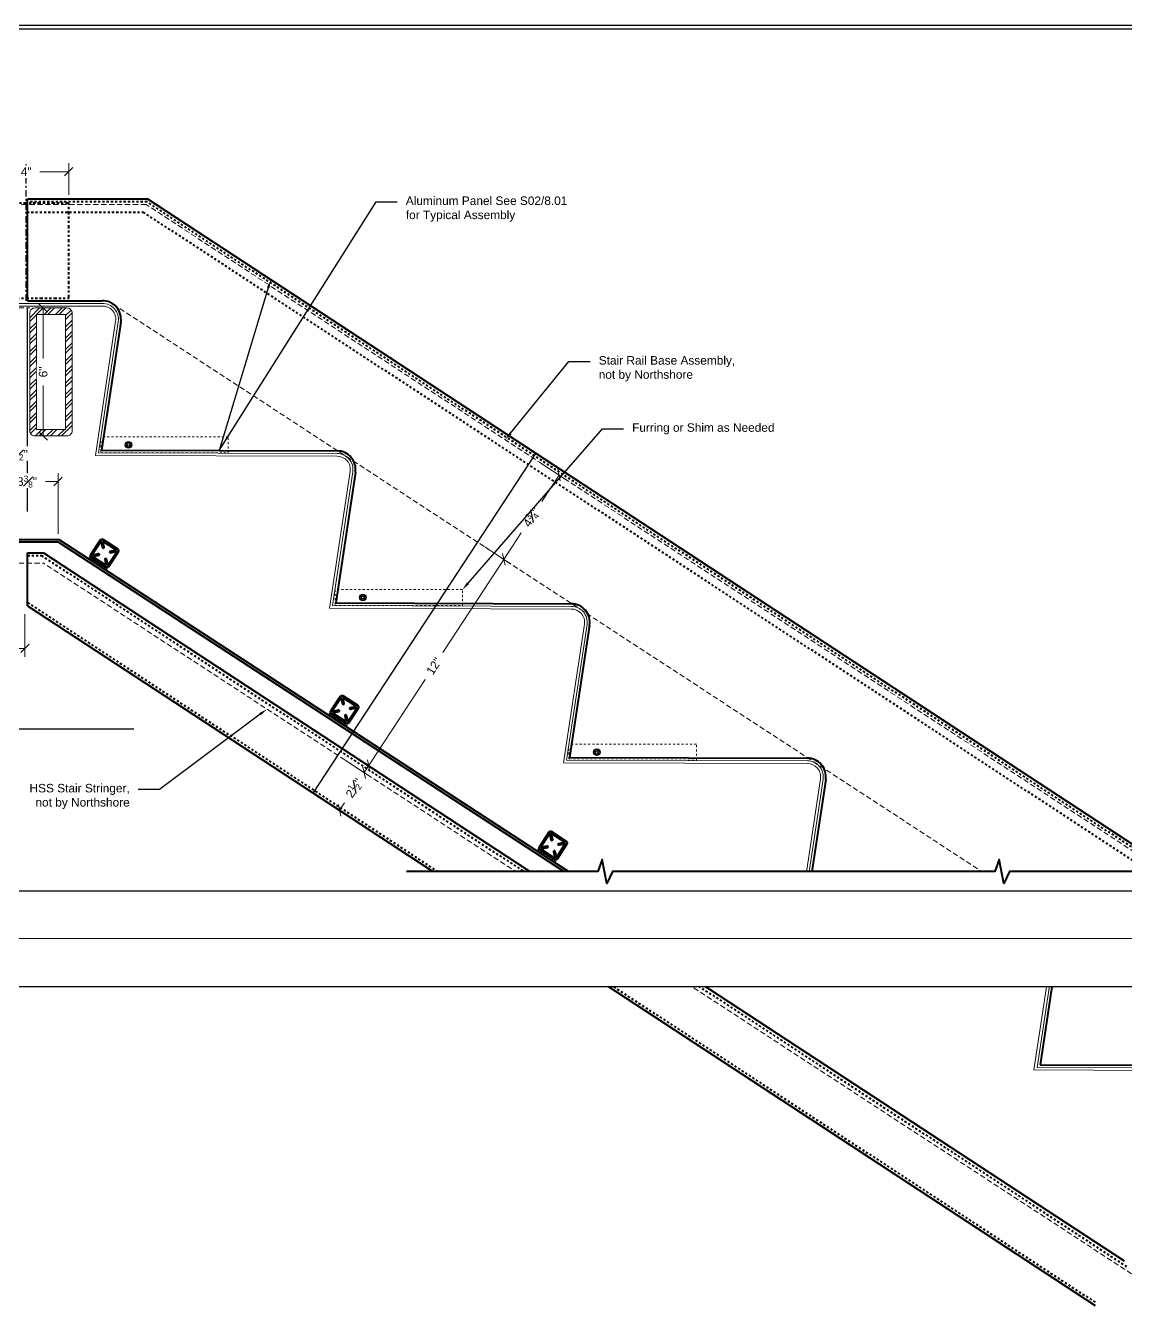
# Model space of a CAD drawing. Header units: inches. Extents: x -301 to 39679, y -468 to 370.
# Drawn here: x 2125.7 to 2177.5, y -14.8 to 45.5 of the extents above; entities that cross this region are included whole.
import ezdxf
from ezdxf import colors
from ezdxf.entities.mleader import LeaderData, LeaderLine
from ezdxf.enums import TextEntityAlignment as Align
from ezdxf.math import Vec2, Vec3

# ---------------------------------------------------------------- set-up
doc = ezdxf.new("R2010")
doc.units = ezdxf.units.IN
doc.header["$MEASUREMENT"] = 0
for name, pattern in [('CENTER', [2, 1.25, -0.25, 0.25, -0.25]), ('DASHED2', [0.375, 0.25, -0.125]), ('HIDDEN', [0.375, 0.25, -0.125]), ('HIDDEN2', [0.1875, 0.125, -0.0625]), ('PHANTOM2', [1.25, 0.625, -0.125, 0.125, -0.125, 0.125, -0.125])]:
    doc.linetypes.add(name, pattern=pattern)
doc.layers.get('Defpoints').update_dxf_attribs({"color": 3})
doc.layers.add('NSE-Border', color=156, linetype='Continuous', plot=False)
doc.layers.add('NSE-Construction', color=86, linetype='Continuous', plot=False)
for name, color, linetype, lineweight in [('NSE-By_Others', 252, 'Continuous', 0), ('NSE-By_Others_Hidden', 252, 'HIDDEN', 0), ('NSE-Call-Outs', 51, 'Continuous', 13), ('NSE-Dimensions', 51, 'Continuous', 13), ('NSE-Flashing 01', 2, 'Continuous', 40), ('NSE-Hardware', 111, 'Continuous', 25), ('NSE-Notes', 11, 'Continuous', 40), ('NSE-Panels 01', 1, 'Continuous', 40), ('NSE-Sealant', 143, 'Continuous', 13), ('NSE-Title', 51, 'Continuous', 9)]:
    doc.layers.add(name, color=color, linetype=linetype, lineweight=lineweight)
doc.layers.add('NSE-Detail Border', color=7, linetype='Continuous')
doc.layers.add('Wipeouts', color=7, linetype='Continuous')
doc.styles.add('004 - NSSM - Standard', font='arial.ttf', dxfattribs={"height": 0.4})
doc.styles.add('008 - NSSM - Standard', font='arial.ttf', dxfattribs={"height": 0.8})
doc.dimstyles.new('004 - NSSM - Standard$0', dxfattribs={"dimtxt": 0.4, "dimasz": 0.4, "dimexe": 0.4, "dimexo": 0.4, "dimgap": 0.4, "dimtad": 0, "dimdec": 4, "dimzin": 3, "dimdsep": 46, "dimlunit": 5, "dimtxsty": '004 - NSSM - Standard', "dimblk": 'OBLIQUE', "dimcen": 0.4, "dimclrd": 256, "dimclre": 256, "dimclrt": 256, "dimazin": 0, "dimtfac": 0.7, "dimtdec": 4, "dimtmove": 1, "dimatfit": 2, "dimfxl": 1, "dimtfill": 1, "dimtfillclr": 11, "dimfrac": 1, "dimtolj": 1, "dimtzin": 0, "dimlwd": 0, "dimlwe": 0, "dimarcsym": 0})

# ---------------------------------------------------------------- blocks, each defined once
blk = doc.blocks.new('*U215')
blk.add_wipeout([(32.646, 1.129), (32.646, 0), (0, 0), (0, 11.312), (32.688, 11.312), (32.688, 0), (32.646, 0), (32.646, 11.271), (0.042, 11.271), (0.042, 1.129)])
at = {"layer": 'Defpoints', "ltscale": 0.0625}
blk.add_lwpolyline([(0.042, 1.129), (32.646, 1.129), (32.646, 11.271), (0.042, 11.271)], close=True, dxfattribs=at)
at = {"layer": 'NSE-Border', "ltscale": 0.0625}
blk.add_lwpolyline([(0, 0), (32.688, 0), (32.688, 11.312), (0, 11.312)], close=True, dxfattribs=at)
at = {"layer": 'NSE-Title'}
blk.add_line((0.938, 0.567), (32.438, 0.567), dxfattribs=at)
at = {"layer": 'Defpoints', "style": '008 - NSSM - Standard'}
blk.add_attdef('DETAIL_NUMBER', text='', height=0.218, dxfattribs=at).set_placement((0.625, 0.567), align=Align.MIDDLE_CENTER)
at = {"layer": 'NSE-Title', "style": '004 - NSSM - Standard'}
for tag, p in [('DETAIL_DESCRIPTION', (1.129, 0.62)), ('ARCH_REF', (2.197, 0.388))]:
    blk.add_attdef(tag, p, '', height=0.134, dxfattribs=at)
blk = doc.blocks.new('*U174')
at = {"layer": 'NSE-By_Others'}
h = blk.add_hatch(dxfattribs=at)
h.set_pattern_fill('ANSI32', color=256)
h.set_pattern_definition([(45, (-37.47987, -14.0051), (-0.265165, 0.265165), []), (45, (-37.3031, -14.0051), (-0.265165, 0.265165), [])])
h.paths.add_polyline_path([(1, 5.78, 0.414214), (0.75, 6.03), (-0.75, 6.03, 0.414214), (-1, 5.78), (-1, 0.25, 0.414214), (-0.75, 0), (0.75, 0, 0.414214), (1, 0.25)])
h.paths.add_polyline_path([(0.688, 0.312), (-0.688, 0.312), (-0.688, 5.717), (0.688, 5.717)], flags=16)
blk.add_lwpolyline([(-0.75, 0), (0.75, 0, 0.414214), (1, 0.25), (1, 5.78, 0.414214), (0.75, 6.03), (-0.75, 6.03, 0.414214), (-1, 5.78), (-1, 0.25, 0.414214)], format="xyb", close=True, dxfattribs=at)
blk.add_lwpolyline([(-0.688, 0.312), (0.688, 0.312), (0.688, 5.717), (-0.688, 5.717)], close=True, dxfattribs=at)
blk = doc.blocks.new('_Oblique')
at = {"color": 0, "linetype": 'ByBlock', "lineweight": -2}
blk.add_line((-0.5, -0.5), (0.5, 0.5), dxfattribs=at)
blk = doc.blocks.new('*D175')
at = {"layer": 'Defpoints', "color": 0, "transparency": 16777216}
for p in [(2126.129, 32.207), (2126.512, 32.207), (2126.129, 26.177)]:
    blk.add_point(p, dxfattribs=at)
at = {"layer": 'NSE-Construction', "lineweight": 0, "transparency": 16777216}
for p, q in [((2126.512, 32.207), (2126.512, 29.823)), ((2126.529, 32.207), (2126.912, 32.207)), ((2126.512, 26.177), (2126.512, 28.561)), ((2126.529, 26.177), (2126.912, 26.177))]:
    blk.add_line(p, q, dxfattribs=at)
at = {"layer": 'NSE-Construction', "lineweight": 0, "transparency": 16777216, "xscale": 0.4, "yscale": 0.4, "zscale": 0.4}
for p, rotation in [((2126.512, 32.207), 90), ((2126.512, 26.177), 270)]:
    blk.add_blockref('_Oblique', p, dxfattribs=dict(at, rotation=rotation))
at = {"layer": 'NSE-Construction', "transparency": 16777216, "insert": (2126.512, 29.192), "char_height": 0.4, "attachment_point": 5, "rotation": 90, "style": '004 - NSSM - Standard', "bg_fill": 3, "box_fill_scale": 1.25, "bg_fill_color": 256, "bg_fill_true_color": 13158600, "bg_fill_transparency": 0}
blk.add_mtext('\\A1;6"', dxfattribs=at)
blk = doc.blocks.new('Bolt Head')
blk.add_lwpolyline([(0.25, 0), (0.12, 0.22), (-0.12, 0.22), (-0.25, 0), (-0.12, -0.22), (0.12, -0.22)], close=True)
for radius in [0.312, 0.125]:
    blk.add_circle((0, 0), radius)
blk = doc.blocks.new('*U220')
blk.add_wipeout([(-9.315, 0), (-0.315, 0), (-0.112, 0.569), (0.112, -0.569), (0.383, 0), (9.383, 0), (9.379, -4.66), (-9.319, -4.629)]).dxf.layer = 'Wipeouts'
blk.add_lwpolyline([(9.383, 0), (0.383, 0), (0.112, -0.569), (-0.112, 0.569), (-0.315, 0), (-9.315, 0)])
blk = doc.blocks.new('*D267')
at = {"layer": 'Defpoints', "color": 0, "transparency": 16777216}
for p in [(2140.604, 11.456), (2141.841, 10.646), (2139.234, 9.365)]:
    blk.add_point(p, dxfattribs=at)
at = {"layer": 'NSE-Construction', "lineweight": 0, "transparency": 16777216}
for p, q in [((2140.938, 11.237), (2142.176, 10.427)), ((2141.841, 10.646), (2141.613, 10.297)), ((2139.568, 9.146), (2140.806, 8.335)), ((2140.471, 8.555), (2140.699, 8.903))]:
    blk.add_line(p, q, dxfattribs=at)
at = {"layer": 'NSE-Construction', "lineweight": 0, "transparency": 16777216, "xscale": 0.4, "yscale": 0.4, "zscale": 0.4}
for p, rotation in [((2141.841, 10.646), 56.76911446016747), ((2140.471, 8.555), 236.7691144601675)]:
    blk.add_blockref('_Oblique', p, dxfattribs=dict(at, rotation=rotation))
at = {"layer": 'NSE-Construction', "transparency": 16777216, "insert": (2141.156, 9.6), "char_height": 0.4, "attachment_point": 5, "rotation": 56.76911, "style": '004 - NSSM - Standard', "bg_fill": 3, "box_fill_scale": 1.25, "bg_fill_color": 256, "bg_fill_true_color": 13158600, "bg_fill_transparency": 0}
blk.add_mtext('\\A1;2{\\H0.7x;\\S1#2;}"', dxfattribs=at)
blk = doc.blocks.new('*D268')
at = {"layer": 'Defpoints', "color": 0, "transparency": 16777216}
for p in [(2146.971, 21.175), (2148.208, 20.365), (2140.395, 11.138)]:
    blk.add_point(p, dxfattribs=at)
at = {"layer": 'NSE-Construction', "lineweight": 0, "transparency": 16777216}
for p, q in [((2147.306, 20.956), (2148.543, 20.145)), ((2148.208, 20.365), (2145.34, 15.987)), ((2141.632, 10.327), (2144.5, 14.705)), ((2140.73, 10.918), (2141.967, 10.108))]:
    blk.add_line(p, q, dxfattribs=at)
at = {"layer": 'NSE-Construction', "lineweight": 0, "transparency": 16777216, "xscale": 0.4, "yscale": 0.4, "zscale": 0.4}
for p, rotation in [((2148.208, 20.365), 56.76911446016254), ((2141.632, 10.327), 236.7691144601625)]:
    blk.add_blockref('_Oblique', p, dxfattribs=dict(at, rotation=rotation))
at = {"layer": 'NSE-Construction', "transparency": 16777216, "insert": (2144.92, 15.346), "char_height": 0.4, "attachment_point": 5, "rotation": 56.76911, "style": '004 - NSSM - Standard', "bg_fill": 3, "box_fill_scale": 1.25, "bg_fill_color": 256, "bg_fill_true_color": 13158600, "bg_fill_transparency": 0}
blk.add_mtext('\\A1;12"', dxfattribs=at)
blk = doc.blocks.new('*D269')
at = {"layer": 'Defpoints', "color": 0, "transparency": 16777216}
for p in [(2149.573, 25.147), (2150.81, 24.336), (2146.971, 21.175)]:
    blk.add_point(p, dxfattribs=at)
at = {"layer": 'NSE-Construction', "lineweight": 0, "transparency": 16777216}
for p, q in [((2149.908, 24.927), (2151.145, 24.117)), ((2150.81, 24.336), (2149.993, 23.088)), ((2148.208, 20.365), (2149.026, 21.612)), ((2147.306, 20.956), (2148.543, 20.145))]:
    blk.add_line(p, q, dxfattribs=at)
at = {"layer": 'NSE-Construction', "lineweight": 0, "transparency": 16777216, "xscale": 0.4, "yscale": 0.4, "zscale": 0.4}
for p, rotation in [((2150.81, 24.336), 56.76911446016254), ((2148.208, 20.365), 236.7691144601625)]:
    blk.add_blockref('_Oblique', p, dxfattribs=dict(at, rotation=rotation))
at = {"layer": 'NSE-Construction', "transparency": 16777216, "insert": (2149.509, 22.35), "char_height": 0.4, "attachment_point": 5, "rotation": 56.76911, "style": '004 - NSSM - Standard', "bg_fill": 3, "box_fill_scale": 1.25, "bg_fill_color": 256, "bg_fill_true_color": 13158600, "bg_fill_transparency": 0}
blk.add_mtext('\\A1;4{\\H0.7x;\\S3#4;}"', dxfattribs=at)
blk = doc.blocks.new('*U287')
at = {"layer": 'NSE-Sealant', "linetype": 'ByBlock', "lineweight": -2}
h = blk.add_hatch(dxfattribs=at)
h.set_pattern_fill('ANSI31', color=0, scale=0.5)
h.set_pattern_definition([(45, (-0.80175, 0.5), (-0.0441942, 0.0441942), [])])
edge = h.paths.add_edge_path()
edge.add_arc((0.874, 0.062), 0.0625, 269.40218, 450.59782)
edge.add_line((0.873, 0.125), (0, 0.125))
edge.add_arc((-0.001, 0.062), 0.0625, 89.40218, 270.59782)
edge.add_line((0, 0), (0.873, 0))
at = {"layer": 'NSE-Sealant', "color": 0, "linetype": 'ByBlock', "lineweight": -2}
for p, q in [((0, 0.125), (0.873, 0.125)), ((0.873, 0), (0, 0))]:
    blk.add_line(p, q, dxfattribs=at)
for centre, start, end in [((-0.001, 0.062), 89.40218, 270.59782), ((0.874, 0.062), 269.40218, 90.59782)]:
    blk.add_arc(centre, 0.0625, start, end, dxfattribs=at)
blk = doc.blocks.new('NorthClad Tube Stiffener')
at = {"lineweight": 50}
for points in [[(-0.417, 0.125, -0.414214), (-0.5, 0.208), (-0.5, 1.042, -0.414214), (-0.417, 1.125), (0.417, 1.125, -0.414214), (0.5, 1.042), (0.5, 0.208, -0.414214), (0.417, 0.125)], [(0.177, 0.409), (0.359, 0.227, -0.668179), (0.34, 0.18), (-0.34, 0.18, -0.668179), (-0.359, 0.227), (-0.177, 0.409, 1), (-0.216, 0.448), (-0.398, 0.266, -0.668179), (-0.445, 0.285), (-0.445, 0.965, -0.668179), (-0.398, 0.984), (-0.216, 0.802, 1), (-0.177, 0.841), (-0.359, 1.023, -0.668179), (-0.34, 1.07), (0.34, 1.07, -0.668179), (0.359, 1.023), (0.177, 0.841, 1), (0.216, 0.802), (0.398, 0.984, -0.668179), (0.445, 0.965), (0.445, 0.285, -0.668179), (0.398, 0.266), (0.216, 0.448, 1)]]:
    blk.add_lwpolyline(points, format="xyb", close=True, dxfattribs=at)
at = {"rotation": 180}
blk.add_blockref('*U287', (0.437, 0.125), dxfattribs=at)
blk = doc.blocks.new('*D340')
at = {"layer": 'Defpoints', "color": 0, "transparency": 16777216}
for p in [(2082.248, 18.181), (2125.653, 18.181), (2125.653, 16.176)]:
    blk.add_point(p, dxfattribs=at)
at = {"layer": 'NSE-Dimensions', "lineweight": 0, "transparency": 16777216}
for p, q in [((2082.248, 17.781), (2082.248, 15.776)), ((2125.653, 17.781), (2125.653, 15.776)), ((2082.248, 16.176), (2102.917, 16.176)), ((2125.653, 16.176), (2104.984, 16.176))]:
    blk.add_line(p, q, dxfattribs=at)
at = {"layer": 'NSE-Dimensions', "lineweight": 0, "transparency": 16777216, "xscale": 0.4, "yscale": 0.4, "zscale": 0.4, "rotation": 180}
blk.add_blockref('_Oblique', (2082.248, 16.176), dxfattribs=at)
at = {"layer": 'NSE-Dimensions', "lineweight": 0, "transparency": 16777216, "xscale": 0.4, "yscale": 0.4, "zscale": 0.4}
blk.add_blockref('_Oblique', (2125.653, 16.176), dxfattribs=at)
at = {"layer": 'NSE-Dimensions', "transparency": 16777216, "insert": (2103.95, 16.176), "char_height": 0.4, "attachment_point": 5, "style": '004 - NSSM - Standard', "bg_fill": 3, "box_fill_scale": 1.25, "bg_fill_color": 256, "bg_fill_true_color": 13158600, "bg_fill_transparency": 0}
blk.add_mtext('\\A1;43{\\H0.7x;\\S3#8;}"', dxfattribs=at)
blk = doc.blocks.new('*D393')
at = {"layer": 'Defpoints', "color": 0, "transparency": 16777216}
for p in [(2123.854, 24.032), (2123.854, 22.056), (2127.213, 21.176)]:
    blk.add_point(p, dxfattribs=at)
at = {"layer": 'NSE-Dimensions', "lineweight": 0, "transparency": 16777216}
for p, q in [((2123.854, 22.456), (2123.854, 24.432)), ((2127.213, 21.576), (2127.213, 24.432)), ((2123.854, 24.032), (2124.882, 24.032)), ((2127.213, 24.032), (2126.622, 24.032))]:
    blk.add_line(p, q, dxfattribs=at)
at = {"layer": 'NSE-Dimensions', "lineweight": 0, "transparency": 16777216, "xscale": 0.4, "yscale": 0.4, "zscale": 0.4, "rotation": 180}
blk.add_blockref('_Oblique', (2123.854, 24.032), dxfattribs=at)
at = {"layer": 'NSE-Dimensions', "lineweight": 0, "transparency": 16777216, "xscale": 0.4, "yscale": 0.4, "zscale": 0.4}
blk.add_blockref('_Oblique', (2127.213, 24.032), dxfattribs=at)
at = {"layer": 'NSE-Dimensions', "transparency": 16777216, "insert": (2125.752, 24.032), "char_height": 0.4, "attachment_point": 5, "style": '004 - NSSM - Standard', "bg_fill": 3, "box_fill_scale": 1.25, "bg_fill_color": 256, "bg_fill_true_color": 13158600, "bg_fill_transparency": 0}
blk.add_mtext('\\A1;3{\\H0.7x;\\S3#8;}"', dxfattribs=at)
blk = doc.blocks.new('*D394')
at = {"layer": 'Defpoints', "color": 0, "transparency": 16777216}
for p in [(2123.354, 24.032), (2123.354, 22.056), (2123.854, 22.056)]:
    blk.add_point(p, dxfattribs=at)
at = {"layer": 'NSE-Dimensions', "lineweight": 0, "transparency": 16777216}
for p, q in [((2123.604, 24.032), (2123.988, 25.313)), ((2123.988, 25.313), (2124.788, 25.313)), ((2123.354, 22.456), (2123.354, 24.432)), ((2123.854, 22.456), (2123.854, 24.432)), ((2123.354, 24.032), (2122.954, 24.032)), ((2123.854, 24.032), (2123.354, 24.032)), ((2123.854, 24.032), (2123.354, 24.032)), ((2123.854, 24.032), (2124.254, 24.032))]:
    blk.add_line(p, q, dxfattribs=at)
at = {"layer": 'NSE-Dimensions', "lineweight": 0, "transparency": 16777216, "xscale": 0.4, "yscale": 0.4, "zscale": 0.4}
blk.add_blockref('_Oblique', (2123.354, 24.032), dxfattribs=at)
at = {"layer": 'NSE-Dimensions', "lineweight": 0, "transparency": 16777216, "xscale": 0.4, "yscale": 0.4, "zscale": 0.4, "rotation": 180}
blk.add_blockref('_Oblique', (2123.854, 24.032), dxfattribs=at)
at = {"layer": 'NSE-Dimensions', "transparency": 16777216, "insert": (2125.474, 25.313), "char_height": 0.4, "attachment_point": 5, "style": '004 - NSSM - Standard', "bg_fill": 3, "box_fill_scale": 1.25, "bg_fill_color": 256, "bg_fill_true_color": 13158600, "bg_fill_transparency": 0}
blk.add_mtext('\\A1;{\\H0.7x;\\S1#2;}"', dxfattribs=at)
blk = doc.blocks.new('*D395')
at = {"layer": 'Defpoints', "color": 0, "transparency": 16777216}
for p in [(2127.716, 38.619), (2123.716, 37.137), (2127.716, 37.137)]:
    blk.add_point(p, dxfattribs=at)
at = {"layer": 'NSE-Dimensions', "lineweight": 0, "transparency": 16777216}
for p, q in [((2123.716, 37.537), (2123.716, 39.019)), ((2123.716, 38.619), (2125.078, 38.619)), ((2127.716, 38.619), (2126.354, 38.619)), ((2127.716, 37.537), (2127.716, 39.019))]:
    blk.add_line(p, q, dxfattribs=at)
at = {"layer": 'NSE-Dimensions', "lineweight": 0, "transparency": 16777216, "xscale": 0.4, "yscale": 0.4, "zscale": 0.4, "rotation": 180}
blk.add_blockref('_Oblique', (2123.716, 38.619), dxfattribs=at)
at = {"layer": 'NSE-Dimensions', "lineweight": 0, "transparency": 16777216, "xscale": 0.4, "yscale": 0.4, "zscale": 0.4}
blk.add_blockref('_Oblique', (2127.716, 38.619), dxfattribs=at)
at = {"layer": 'NSE-Dimensions', "transparency": 16777216, "insert": (2125.716, 38.619), "char_height": 0.4, "attachment_point": 5, "style": '004 - NSSM - Standard', "bg_fill": 3, "box_fill_scale": 1.25, "bg_fill_color": 256, "bg_fill_true_color": 13158600, "bg_fill_transparency": 0}
blk.add_mtext('\\A1;4"', dxfattribs=at)

msp = doc.modelspace()

# ---------------------------------------------------------------- linework, layer by layer
at = {"color": 0, "linetype": 'Continuous', "lineweight": 0, "extrusion": (3.20393e-20, 1, -1.2238e-14)}
for p, q in [((2129.25952, 25.51263), (2129.26024, 25.51227)), ((2129.26024, 25.51227), (2140.35726, 25.47506)), ((2141.21949, 24.4694), (2140.29035, 18.31768)), ((2140.28964, 18.31804), (2140.29035, 18.31768)), ((2140.29035, 18.31768), (2151.38737, 18.28046)), ((2152.24961, 17.2748), (2151.30841, 11.04325)), ((2151.3077, 11.04361), (2151.30841, 11.04325)), ((2151.30841, 11.04325), (2162.50495, 11.0057)), ((2163.36718, 10.00004), (2162.43202, 3.80841)), ((2162.4313, 3.80877), (2162.43202, 3.80841)), ((2162.43202, 3.80841), (2173.5375, 3.77116)), ((2174.39973, 2.76551), (2173.46457, -3.42613)), ((2173.46385, -3.42577), (2173.46457, -3.42613))]:
    msp.add_line(p, q, dxfattribs=at)
at = {"color": 253, "linetype": 'DASHED2', "lineweight": 0}
msp.add_line((2125.7782, 18.18073), (2125.77888, 18.18073), dxfattribs=at)
at = {"layer": 'NSE-By_Others', "linetype": 'DASHED2'}
for p, q in [((2131.36503, 37.07568), (2080.72779, 37.07568)), ((2079.97817, 32.20834), (2125.87871, 32.20834))]:
    msp.add_line(p, q, dxfattribs=at)
at = {"layer": 'NSE-By_Others', "linetype": 'DASHED2', "extrusion": (3.20393e-20, 1, -1.2238e-14)}
for p, q in [((2186.3951, 1.02263), (2131.36503, 37.07568)), ((2185.27714, -3.8371), (2129.70732, 32.44773)), ((2079.97817, 20.19798), (2126.52173, 20.19617)), ((2178.71639, -13.88481), (2126.52173, 20.19617))]:
    msp.add_line(p, q, dxfattribs=at)
at = {"layer": 'NSE-By_Others', "linetype": 'Continuous'}
for p, q in [((2129.30556, 32.42051), (2080.47779, 32.42051)), ((2129.29593, 32.29544), (2080.47779, 32.29544))]:
    msp.add_line(p, q, dxfattribs=at)
at = {"layer": 'NSE-By_Others', "linetype": 'Continuous', "extrusion": (3.20393e-20, 1, -1.2238e-14)}
for p, q in [((2129.92282, 31.57828), (2128.96907, 25.26361)), ((2130.04642, 31.55963), (2129.1143, 25.38812)), ((2129.1143, 25.38812), (2140.3561, 25.35042)), ((2128.96907, 25.26361), (2140.35568, 25.22542)), ((2140.97158, 24.50709), (2139.99919, 18.06901)), ((2141.09517, 24.48842), (2140.14441, 18.19352)), ((2140.14441, 18.19352), (2151.38622, 18.15583)), ((2139.99919, 18.06901), (2151.3858, 18.03083)), ((2152.00169, 17.31249), (2151.01725, 10.79459)), ((2152.12529, 17.29382), (2151.16247, 10.9191)), ((2151.16247, 10.9191), (2162.50379, 10.88107)), ((2151.01725, 10.79459), (2162.50337, 10.75607)), ((2163.11927, 10.03773), (2162.14085, 3.55974)), ((2163.24287, 10.01906), (2162.28608, 3.68426)), ((2162.28608, 3.68426), (2173.53635, 3.64653)), ((2162.14085, 3.55974), (2173.53593, 3.52153)), ((2174.15182, 2.80319), (2173.17341, -3.6748)), ((2174.27542, 2.78453), (2173.31863, -3.55028)), ((2173.31863, -3.55028), (2184.5622, -3.58799)), ((2173.17341, -3.6748), (2184.56179, -3.71299))]:
    msp.add_line(p, q, dxfattribs=at)
at = {"layer": 'NSE-By_Others', "linetype": 'Continuous'}
for centre, radius, start, end in [((2129.30556, 31.67128), 0.74923, 351.394191, 90.8840274), ((2129.30556, 31.67128), 0.62423, 351.394191, 90.8840274), ((2140.35359, 24.60043), 0.75, 351.411141, 89.8078584), ((2140.35359, 24.60043), 0.625, 351.411141, 89.8078584), ((2151.3837, 17.40583), 0.75, 351.411141, 89.8078584), ((2151.3837, 17.40583), 0.625, 351.411141, 89.8078584), ((2162.50128, 10.13107), 0.75, 351.411141, 89.8078584), ((2162.50128, 10.13107), 0.625, 351.411141, 89.8078584), ((2173.53383, 2.89653), 0.75, 351.411141, 89.8078584), ((2173.53383, 2.89653), 0.625, 351.411141, 89.8078584)]:
    msp.add_arc(centre, radius, start, end, dxfattribs=at)
at = {"layer": 'NSE-By_Others_Hidden', "color": 253, "linetype": 'HIDDEN2', "ltscale": 0.5}
for points in [[(2140.25769, 18.19352), (2146.25769, 18.19352), (2146.25769, 18.94352), (2140.25769, 18.94352)], [(2151.27575, 10.9191), (2157.27575, 10.9191), (2157.27575, 11.6691), (2151.27575, 11.6691)], [(2162.39935, 3.68426), (2174.39935, 3.68426), (2174.39935, 4.43426), (2162.39935, 4.43426)]]:
    msp.add_lwpolyline(points, close=True, dxfattribs=at)
at = {"layer": 'NSE-Construction'}
for p, q in [((2125.7782, 22.62161), (2125.7782, 32.20834)), ((2085.34442, 12.39088), (2130.78659, 12.39088))]:
    msp.add_line(p, q, dxfattribs=at)
at = {"layer": 'NSE-Panels 01'}
for p, q in [((2131.43963, 37.32568), (2125.7782, 37.32568)), ((2125.7782, 32.54541), (2125.7782, 37.32568)), ((2125.7782, 18.18073), (2125.7782, 20.68073)), ((2125.7782, 20.68073), (2126.52422, 20.68073))]:
    msp.add_line(p, q, dxfattribs=at)
at = {"layer": 'NSE-Panels 01', "color": 9, "linetype": 'HIDDEN2', "ltscale": 0.25}
for p, q in [((2131.40267, 37.20068), (2125.7782, 37.20068)), ((2131.25313, 36.70068), (2125.7782, 36.70068)), ((2125.7782, 20.55573), (2126.42788, 20.55573))]:
    msp.add_line(p, q, dxfattribs=at)
at = {"layer": 'NSE-Panels 01', "color": 9, "linetype": 'HIDDEN2', "ltscale": 0.25, "extrusion": (3.20393e-20, 1, -1.2238e-14)}
for p, q in [((2186.4636, 1.12718), (2131.40233, 37.20068)), ((2186.18959, 0.70895), (2131.25313, 36.70068)), ((2126.42788, 20.55573), (2177.62384, -12.9854)), ((2125.7782, 18.33017), (2176.12432, -14.65425))]:
    msp.add_line(p, q, dxfattribs=at)
at = {"layer": 'NSE-Panels 01', "extrusion": (3.20393e-20, 1, -1.2238e-14)}
for p, q in [((2186.5321, 1.23174), (2131.43959, 37.3257)), ((2130.17002, 31.54098), (2129.25952, 25.51263)), ((2129.25952, 25.51263), (2140.35654, 25.47542)), ((2141.21877, 24.46976), (2140.28964, 18.31804)), ((2126.52422, 20.68073), (2177.42586, -12.66764)), ((2125.7782, 18.18073), (2176.05582, -14.75881)), ((2140.28964, 18.31804), (2151.38666, 18.28082)), ((2152.24889, 17.27516), (2151.3077, 11.04361)), ((2151.3077, 11.04361), (2162.50423, 11.00607)), ((2163.36647, 10.00041), (2162.4313, 3.80877)), ((2162.4313, 3.80877), (2173.53678, 3.77153)), ((2174.39902, 2.76587), (2173.46385, -3.42577)), ((2173.46385, -3.42577), (2184.56264, -3.46299))]:
    msp.add_line(p, q, dxfattribs=at)
at = {"layer": 'NSE-Panels 01'}
msp.add_lwpolyline([(2125.7782, 32.54541), (2129.29207, 32.54541)], dxfattribs=at)
msp.add_lwpolyline([(2153.28474, 5.24846), (2152.87468, 4.61885, -0.41421356), (2152.70171, 4.58233), (2127.24574, 21.16047, 0.14532323), (2127.17753, 21.18073), (2123.9785, 21.18073, -0.41421356), (2123.8535, 21.30573), (2123.8535, 22.05573), (2123.9785, 22.05573), (2123.9785, 21.30573), (2127.21464, 21.30573, -0.14532323), (2127.28286, 21.28547), (2152.76993, 4.68707), (2153.18, 5.31668)], format="xyb", close=True, dxfattribs=at)
for centre, radius, start, end in [((2129.30556, 31.67128), 0.87423, 351.394191, 90.8840274), ((2140.35359, 24.60043), 0.875, 351.411141, 89.8078584), ((2151.3837, 17.40583), 0.875, 351.411141, 89.8078584), ((2162.50128, 10.13107), 0.875, 351.411141, 89.8078584), ((2173.53383, 2.89653), 0.875, 351.411141, 89.8078584)]:
    msp.add_arc(centre, radius, start, end, dxfattribs=at)

# ---------------------------------------------------------------- block references
at = {"layer": 'NSE-By_Others'}
msp.add_blockref('*U174', (2126.87871, 26.17722), dxfattribs=at)
at = {"layer": 'NSE-Hardware', "xscale": 0.5, "yscale": 0.5, "zscale": 0.5}
for p in [(2130.53538, 25.76312), (2141.5655, 18.56852), (2152.58356, 11.2941), (2163.70716, 4.05926), (2171.31108, 4.05926)]:
    msp.add_blockref('Bolt Head', p, dxfattribs=at)
at = {"layer": 'NSE-Hardware', "rotation": 326.9259016944476}
msp.add_blockref('NorthClad Tube Stiffener', (2150.18653, 6.36951), dxfattribs=at)

# ---------------------------------------------------------------- next in the draw order: block references
at = {"layer": 'NSE-Notes'}
msp.add_blockref('*U220', (2152.94303, 5.67381), dxfattribs=at)

# ---------------------------------------------------------------- next in the draw order: dimensions: what is measured, and where the dimension line sits
at = {"layer": 'NSE-Construction'}
dim = msp.add_linear_dim(base=(2126.51161, 32.20696), p1=(2126.12871, 26.17722), p2=(2126.12871, 32.20696), angle=90, dimstyle='004 - NSSM - Standard$0', override={"dimpost": '"'}, dxfattribs=at)
dim.commit()
dim.dimension.update_dxf_attribs({"geometry": '*D175', "text_midpoint": (2126.51161, 29.19209)})

# ---------------------------------------------------------------- next in the draw order: leaders
at = {"layer": 'NSE-Call-Outs'}
ml = msp.add_multileader_mtext('Standard', dxfattribs=at)
ml.set_content('Aluminum Panel See S02/8.01 for Typical Assembly', color=256, style='004 - NSSM - Standard')
ml.set_leader_properties(color=256)
ml.build(insert=Vec2(0, 0))
ml.multileader.update_dxf_attribs({"dogleg_length": 1, "arrow_head_size": 0.4})
ctx = ml.context
ctx.base_point, ctx.char_height, ctx.arrow_head_size, ctx.landing_gap_size, ctx.plane_origin = Vec3(2143.19076, 37.19601), 0.4, 0.4, 0.4, Vec3(2127.53604, 64.58279)
notes = []
notes.append((ctx, [(1, (1, 1, 0), (2142.19076, 37.19601), (1, 0), 1, [(1, [(2137.22744, 33.53378), (2134.80803, 25.49403)], 0, [])])]))
ctx.mtext.insert, ctx.mtext.width, ctx.mtext.defined_height, ctx.mtext.flow_direction = Vec3(2143.59076, 37.45481), 8, 1.61676, 5
ctx.mtext.has_bg_fill, ctx.mtext.bg_color, ctx.mtext.bg_scale_factor, ctx.mtext.bg_transparency, ctx.mtext.use_window_bg_color = 1, -1027028792, 1.5, 0, 1
ml = msp.add_multileader_mtext('Standard', dxfattribs=at)
ml.set_content('\\A1;HSS Stair Stringer,\\Pnot by Northshore', color=256, style='004 - NSSM - Standard')
ml.set_leader_properties(color=256)
ml.build(insert=Vec2(0, 0))
ml.multileader.update_dxf_attribs({"dogleg_length": 1, "arrow_head_size": 0.4})
ctx = ml.context
ctx.base_point, ctx.char_height, ctx.arrow_head_size, ctx.landing_gap_size, ctx.plane_origin = Vec3(2125.56346, 9.53718), 0.4, 0.4, 0.4, Vec3(2110.32112, 8.40332)
ctx.text_align_type = 2
notes.append((ctx, [(0, (1, 1, 0), (2131.98938, 9.53718), (-1, 0), 1, [(0, [(2137.05471, 13.31857)], 0, [])])]))
ctx.mtext.insert, ctx.mtext.width, ctx.mtext.defined_height, ctx.mtext.alignment, ctx.mtext.flow_direction = Vec3(2130.58938, 9.79598), 8, 0.66324, 3, 5
ctx.mtext.has_bg_fill, ctx.mtext.bg_color, ctx.mtext.bg_scale_factor, ctx.mtext.bg_transparency, ctx.mtext.use_window_bg_color = 1, -1027028792, 1.5, 0, 1
for ctx, leaders in notes:
    for number, flags, end, landing, length, lines in leaders:
        leader = LeaderData()
        leader.index, (leader.has_last_leader_line, leader.has_dogleg_vector, leader.attachment_direction) = number, flags
        leader.last_leader_point, leader.dogleg_vector, leader.dogleg_length = Vec3(end), Vec3(landing), length
        for number, points, colour, breaks in lines:
            line = LeaderLine()
            line.index, line.vertices, line.color, line.breaks = number, Vec3.list(points), colors.encode_raw_color(colour), breaks
            leader.lines.append(line)
        ctx.leaders.append(leader)

# ---------------------------------------------------------------- next in the draw order: linework, layer by layer
at = {"layer": 'NSE-By_Others_Hidden', "color": 253, "linetype": 'HIDDEN2', "ltscale": 0.5}
msp.add_lwpolyline([(2129.22757, 25.38812), (2135.22757, 25.38812), (2135.22757, 26.13812), (2129.22757, 26.13812)], close=True, dxfattribs=at)
at = {"layer": 'NSE-Flashing 01', "linetype": 'PHANTOM2', "ltscale": 0.25}
msp.add_lwpolyline([(2123.7157, 32.67041), (2127.7157, 32.67041), (2127.7157, 37.13695), (2123.7157, 37.13695)], close=True, dxfattribs=at)

# ---------------------------------------------------------------- next in the draw order: block references
at = {"layer": 'NSE-Notes'}
msp.add_blockref('*U220', (2171.64068, 5.67381), dxfattribs=at)

# ---------------------------------------------------------------- next in the draw order: leaders
at = {"layer": 'NSE-Call-Outs'}
ml = msp.add_multileader_mtext('Standard', dxfattribs=at)
ml.set_content('\\A1;Stair Rail Base Assembly,\\Pnot by Northshore', color=256, style='004 - NSSM - Standard')
ml.set_leader_properties(color=256)
ml.build(insert=Vec2(0, 0))
ml.multileader.update_dxf_attribs({"dogleg_length": 1, "arrow_head_size": 0.4})
ctx = ml.context
ctx.base_point, ctx.char_height, ctx.arrow_head_size, ctx.landing_gap_size, ctx.plane_origin = Vec3(2152.27622, 29.67921), 0.4, 0.4, 0.4, Vec3(2084.39034, 35.19456)
notes = []
notes.append((ctx, [(1, (1, 1, 0), (2151.27622, 29.67921), (1, 0), 1, [(0, [(2148.2733, 25.99819)], 0, [])])]))
ctx.mtext.insert, ctx.mtext.width, ctx.mtext.defined_height, ctx.mtext.flow_direction = Vec3(2152.67622, 29.93801), 8, 0.66324, 5
ctx.mtext.has_bg_fill, ctx.mtext.bg_color, ctx.mtext.bg_scale_factor, ctx.mtext.bg_transparency, ctx.mtext.use_window_bg_color = 1, -1027028792, 1.5, 0, 1
for ctx, leaders in notes:
    for number, flags, end, landing, length, lines in leaders:
        leader = LeaderData()
        leader.index, (leader.has_last_leader_line, leader.has_dogleg_vector, leader.attachment_direction) = number, flags
        leader.last_leader_point, leader.dogleg_vector, leader.dogleg_length = Vec3(end), Vec3(landing), length
        for number, points, colour, breaks in lines:
            line = LeaderLine()
            line.index, line.vertices, line.color, line.breaks = number, Vec3.list(points), colors.encode_raw_color(colour), breaks
            leader.lines.append(line)
        ctx.leaders.append(leader)

# ---------------------------------------------------------------- next in the draw order: block references
at = {"layer": 'NSE-Detail Border', "xscale": 4, "yscale": 4, "zscale": 4}
msp.add_blockref('*U215', (2071.95638, 0.25), dxfattribs=at)

# ---------------------------------------------------------------- next in the draw order: linework, layer by layer
at = {"layer": 'NSE-Construction', "linetype": 'CENTER', "ltscale": 0.25}
msp.add_line((2125.7157, 32.54541), (2125.7157, 38.97217), dxfattribs=at)
at = {"layer": 'NSE-Construction'}
msp.add_line((2139.23384, 9.36523), (2149.71007, 25.35576), dxfattribs=at)

# ---------------------------------------------------------------- next in the draw order: block references
at = {"layer": 'NSE-Hardware', "rotation": 326.9259016944476}
msp.add_blockref('NorthClad Tube Stiffener', (2129.05958, 20.12838), dxfattribs=at)

# ---------------------------------------------------------------- next in the draw order: dimensions: what is measured, and where the dimension line sits
at = {"layer": 'NSE-Dimensions'}
dim = msp.add_linear_dim(base=(2123.8535, 24.03178), p1=(2127.21311, 21.17556), p2=(2123.8535, 22.05573), dimstyle='004 - NSSM - Standard$0', override={"dimpost": '"'}, dxfattribs=at)
dim.commit()
dim.dimension.update_dxf_attribs({"geometry": '*D393', "text_midpoint": (2125.75205, 24.03178), "dimtype": 160})
dim = msp.add_linear_dim(base=(2125.653201, 16.17616), p1=(2082.24775, 18.180729), p2=(2125.653201, 18.180729), dimstyle='004 - NSSM - Standard$0', override={"dimpost": '"'}, dxfattribs=at)
dim.commit()
dim.dimension.update_dxf_attribs({"geometry": '*D340', "text_midpoint": (2103.950476, 16.17616)})

# ---------------------------------------------------------------- next in the draw order: dimensions: what is measured, and where the dimension line sits
at = {"layer": 'NSE-Construction'}
dim = msp.add_aligned_dim(p1=(2139.23384, 9.36523), p2=(2140.60387, 11.4564), distance=-1.47926, dimstyle='004 - NSSM - Standard$0', override={"dimpost": '"'}, dxfattribs=at)
dim.commit()
dim.dimension.update_dxf_attribs({"geometry": '*D267', "text_midpoint": (2141.15621, 9.60016)})
at = {"layer": 'NSE-Dimensions'}
for base, p1, p2, picture, middle in [((2127.7157, 38.6193), (2123.7157, 37.13695), (2127.7157, 37.13695), '*D395', (2125.7157, 38.6193)), ((2123.3535, 24.03178), (2123.8535, 22.05573), (2123.3535, 22.05573), '*D394', (2125.18785, 25.31293))]:
    dim = msp.add_linear_dim(base=base, p1=p1, p2=p2, dimstyle='004 - NSSM - Standard$0', override={"dimpost": '"'}, dxfattribs=at)
    dim.commit()
    dim.dimension.update_dxf_attribs({"geometry": picture, "text_midpoint": middle})

# ---------------------------------------------------------------- next in the draw order: dimensions: what is measured, and where the dimension line sits
at = {"layer": 'NSE-Construction'}
dim = msp.add_linear_dim(base=(2148.20849, 20.36451), p1=(2140.39496, 11.13752), p2=(2146.97114, 21.17516), angle=236.7691145, dimstyle='004 - NSSM - Standard$0', override={"dimpost": '"'}, dxfattribs=at)
dim.commit()
dim.dimension.update_dxf_attribs({"geometry": '*D268', "text_midpoint": (2144.9204, 15.34569)})

# ---------------------------------------------------------------- next in the draw order: block references
at = {"layer": 'NSE-Hardware', "rotation": 326.9259016944476}
msp.add_blockref('NorthClad Tube Stiffener', (2140.36256, 12.76734), dxfattribs=at)

# ---------------------------------------------------------------- next in the draw order: dimensions: what is measured, and where the dimension line sits
at = {"layer": 'NSE-Construction'}
dim = msp.add_linear_dim(base=(2150.81042, 24.33599), p1=(2146.97114, 21.17516), p2=(2149.57307, 25.14665), angle=236.7691145, dimstyle='004 - NSSM - Standard$0', override={"dimpost": '"'}, dxfattribs=at)
dim.commit()
dim.dimension.update_dxf_attribs({"geometry": '*D269', "text_midpoint": (2149.50945, 22.35025)})

# ---------------------------------------------------------------- next in the draw order: leaders
at = {"layer": 'NSE-Call-Outs'}
ml = msp.add_multileader_mtext('Standard', dxfattribs=at)
ml.set_content('\\A1;Furring or Shim as Needed', color=256, style='004 - NSSM - Standard')
ml.set_leader_properties(color=256)
ml.build(insert=Vec2(0, 0))
ml.multileader.update_dxf_attribs({"dogleg_length": 1, "arrow_head_size": 0.4})
ctx = ml.context
ctx.base_point, ctx.char_height, ctx.arrow_head_size, ctx.landing_gap_size, ctx.plane_origin = Vec3(2153.84845, 26.51598), 0.4, 0.4, 0.4, Vec3(2146.25769, 18.94352)
notes = []
notes.append((ctx, [(0, (1, 1, 0), (2152.84845, 26.51598), (1, 0), 1, [(0, [(2146.25769, 18.94352)], 0, [])])]))
ctx.mtext.insert, ctx.mtext.flow_direction = Vec3(2154.24845, 26.77478), 5
ctx.mtext.has_bg_fill, ctx.mtext.bg_color, ctx.mtext.bg_scale_factor, ctx.mtext.bg_transparency, ctx.mtext.use_window_bg_color = 1, -1027028792, 1.5, 0, 1
for ctx, leaders in notes:
    for number, flags, end, landing, length, lines in leaders:
        leader = LeaderData()
        leader.index, (leader.has_last_leader_line, leader.has_dogleg_vector, leader.attachment_direction) = number, flags
        leader.last_leader_point, leader.dogleg_vector, leader.dogleg_length = Vec3(end), Vec3(landing), length
        for number, points, colour, breaks in lines:
            line = LeaderLine()
            line.index, line.vertices, line.color, line.breaks = number, Vec3.list(points), colors.encode_raw_color(colour), breaks
            leader.lines.append(line)
        ctx.leaders.append(leader)

doc.saveas('drawing.dxf')
